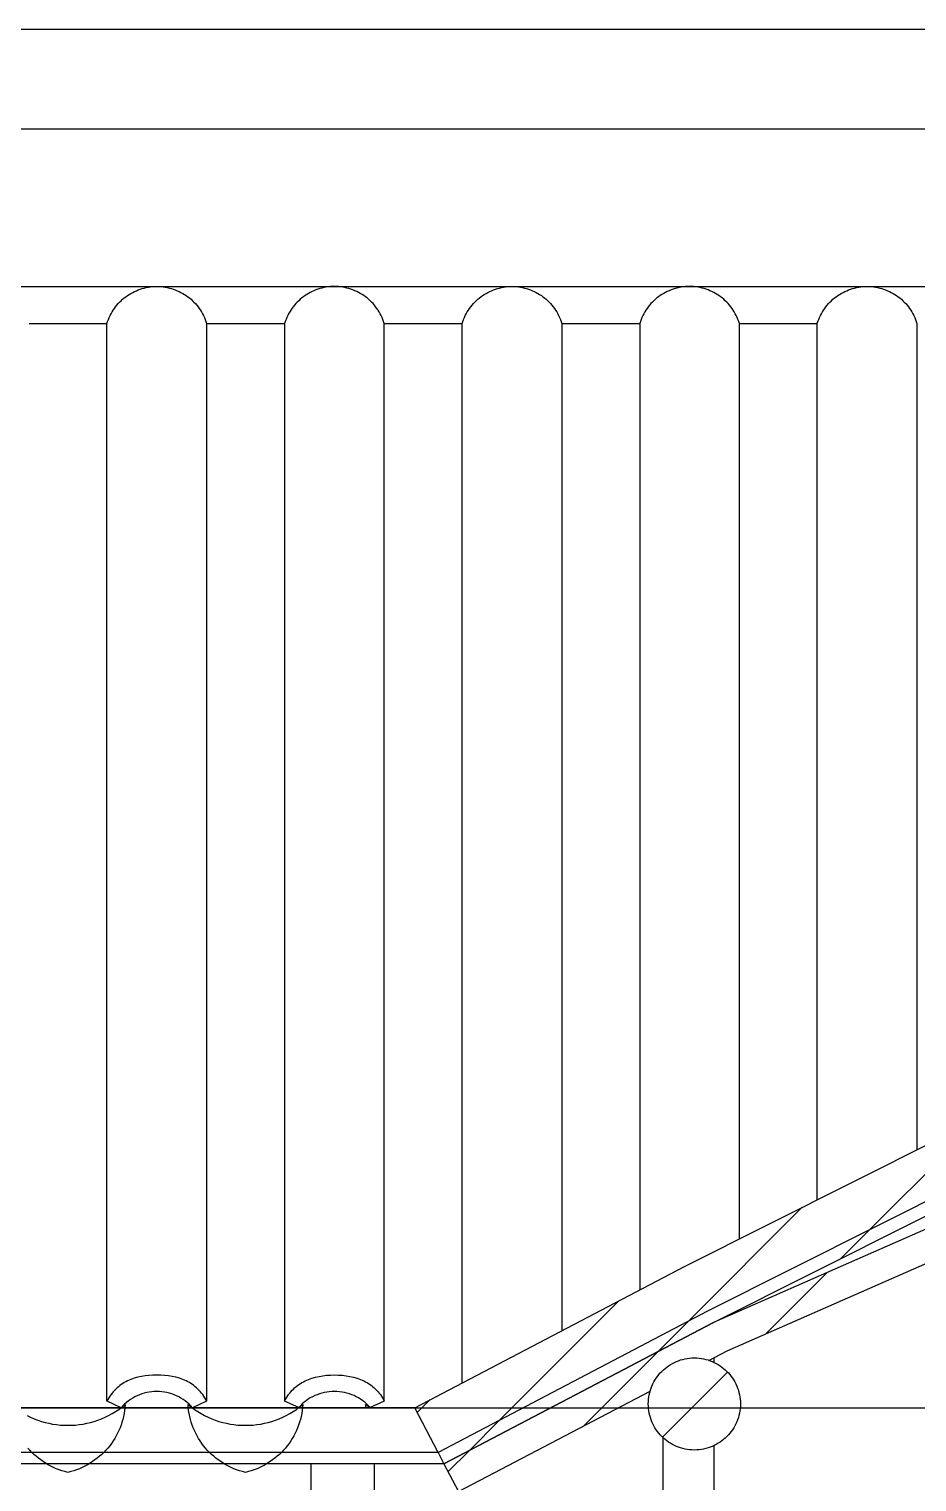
# Model space of a CAD drawing. Extents: x -20250 to 331240, y -699 to 63168.
# Drawn here: x 271869 to 273614, y 13890 to 16744 of the extents above; entities that cross this region are included whole.
import ezdxf

# ---------------------------------------------------------------- set-up
doc = ezdxf.new("R2010")
doc.units = 0
doc.header["$LTSCALE"] = 1000
doc.header["$MEASUREMENT"] = 0
for name, color, linetype in [('DOTE', 1, 'Continuous'), ('PUB_HATCH', 8, 'Continuous'), ('WALL', 9, 'Continuous')]:
    doc.layers.add(name, color=color, linetype=linetype)
doc.layers.add('瓦', color=7, linetype='Continuous', true_color=0x57e157)
pattern_1 = [(45, (-59853.03, 80703.54), (-88.388383, 88.388383), [])]

msp = doc.modelspace()

# ---------------------------------------------------------------- hatches: boundary and pattern name
at = {"layer": 'PUB_HATCH'}
h = msp.add_hatch(dxfattribs=at)
h.set_pattern_fill('普通砖', color=256, scale=50, style=0)
h.set_pattern_definition(pattern_1)
h.paths.add_polyline_path([(275671.7, 15435.5), (275701.5, 15435.5), (275701.5, 15460.6), (275671.7, 15460.6), (275671.7, 15707), (275322, 15707), (275322, 15325.5), (274812.3, 15041.6), (274196.5, 14724.1), (273202.2, 14225.2), (272672.4, 13948), (272684, 13925.7), (273213.7, 14202.9), (274207.9, 14701.7), (274824.2, 15019.5), (275322, 15296.8), (275322, 14161.2), (275327.5, 14163), (275335.6, 14164.9), (275344.7, 14166.1), (275354, 14166.3), (275363.1, 14165.7), (275372, 14164.1), (275381, 14161.5), (275389.2, 14158.3), (275396.9, 14154.4), (275404.2, 14149.7), (275411.2, 14144.2), (275417.4, 14138.3), (275423, 14131.8), (275428.1, 14124.6), (275432.5, 14117), (275436.1, 14109), (275439.1, 14100.4), (275441.1, 14091.7), (275442.2, 14082.6), (275442.4, 14073.2), (275441.7, 14064.2), (275440.1, 14055.3), (275437.7, 14046.6), (275434.4, 14038.3), (275430.4, 14030.6), (275425.6, 14023.2), (275420.1, 14016.2), (275414.2, 14010.1), (275407.8, 14004.5), (275400.4, 13999.3), (275392.9, 13995), (275385.1, 13991.4), (275376.7, 13988.6), (275367.6, 13986.5), (275358.4, 13985.3), (275349, 13985.2), (275340, 13985.9), (275331.2, 13987.5), (275322, 13990.1), (275322, 11245.6), (273214.9, 11245.6), (273214.9, 12223.6), (273114.9, 12223.6), (273114.9, 11067.9), (273214.9, 11067.9), (273214.9, 11205.9), (273347.3, 11205.9), (273347.3, 10908.7), (272580.7, 10462.1), (272256.1, 10284.3), (272256.1, 10282.1), (272267.4, 10260.4), (272414, 10341.6), (272414, 10276.4), (272653.9, 10276.4), (272653.9, 10475.7), (273347.3, 10879.7), (273347.3, 10768.9), (273433.4, 10768.9), (273433.4, 11205.9), (274391.3, 11205.9), (274391.3, 11049.9), (274477.4, 11049.9), (274477.4, 11205.9), (275322, 11205.9), (275322, 7605.9), (275671.7, 7605.9)])
h = msp.add_hatch(dxfattribs=at)
h.set_pattern_fill('普通砖', color=256, scale=50, style=0)
h.set_pattern_definition(pattern_1)
h.paths.add_polyline_path([(274196.5, 14724.1), (274812.3, 15041.6), (275322, 15325.5), (275322, 15438.9), (274765.5, 15128.9), (274151.6, 14812.4), (273157, 14313.4), (272626.5, 14035.7), (272672.4, 13948), (273202.2, 14225.2)])
h = msp.add_hatch(dxfattribs=at)
h.set_pattern_fill('普通砖', color=256, scale=50, style=0)
h.set_pattern_definition(pattern_1)
h.paths.add_polyline_path([(274650, 14525.7), (274654.5, 14526.2), (274659.1, 14526.6), (274663.8, 14526.7), (274668.4, 14526.6), (274673, 14526.2), (274676.6, 14525.8), (274601.6, 14547.4), (274395.5, 14569.8), (274204.5, 14562.3), (273929.2, 14517.4), (273213.7, 14202.9), (272684, 13925.7), (272712.7, 13871), (273089.2, 14068), (273089.7, 14070), (273091.2, 14074.2), (273092.8, 14078.3), (273094.6, 14082.3), (273096.6, 14086.2), (273098.8, 14090), (273101.1, 14093.7), (273103.7, 14097.2), (273106.4, 14100.7), (273109.2, 14103.9), (273112.2, 14107.1), (273115.3, 14110.1), (273118.6, 14112.9), (273122, 14115.6), (273125.6, 14118.1), (273129.3, 14120.5), (273133.1, 14122.7), (273137, 14124.7), (273141, 14126.5), (273145.1, 14128.1), (273149.3, 14129.5), (273153.6, 14130.7), (273158, 14131.8), (273162.4, 14132.6), (273167, 14133.2), (273171.5, 14133.5), (273176.2, 14133.6), (273180.9, 14133.5), (273185.5, 14133.2), (273190, 14132.6), (273194.4, 14131.8), (273198.8, 14130.7), (273203.1, 14129.5), (273205.4, 14128.8), (273240.5, 14147.2), (273941.3, 14455.2), (273942.5, 14458.2), (273944.3, 14462.2), (273946.3, 14466.1), (273948.5, 14469.8), (273950.8, 14473.5), (273953.3, 14477.1), (273956, 14480.5), (273958.9, 14483.8), (273961.9, 14486.9), (273965, 14489.9), (273968.3, 14492.8), (273971.7, 14495.5), (273975.3, 14498), (273979, 14500.3), (273982.7, 14502.5), (273986.6, 14504.5), (273990.7, 14506.3), (273994.8, 14508), (273999, 14509.4), (274003.3, 14510.6), (274007.6, 14511.6), (274012.1, 14512.4), (274016.6, 14513), (274021.2, 14513.3), (274025.9, 14513.5), (274030.5, 14513.3), (274035.1, 14513), (274039.7, 14512.4), (274044.1, 14511.6), (274048.5, 14510.6), (274052.8, 14509.4), (274057, 14508), (274061.1, 14506.3), (274065.1, 14504.5), (274069, 14502.5), (274072.8, 14500.3), (274076.5, 14498), (274080, 14495.5), (274083.4, 14492.8), (274086.7, 14489.9), (274089.9, 14486.9), (274092.9, 14483.8), (274094.6, 14481.8), (274210.7, 14500.7), (274393.4, 14507.9), (274588.6, 14486.6), (274591.2, 14490.3), (274593.9, 14493.8), (274596.8, 14497.1), (274599.8, 14500.2), (274602.9, 14503.2), (274606.2, 14506), (274609.6, 14508.7), (274613.2, 14511.2), (274616.8, 14513.6), (274620.6, 14515.8), (274624.5, 14517.8), (274628.5, 14519.6), (274632.7, 14521.2), (274636.9, 14522.7), (274641.2, 14523.9), (274645.5, 14524.9)])
h = msp.add_hatch(dxfattribs=at)
h.set_pattern_fill('普通砖', color=256, scale=50, style=0)
h.set_pattern_definition(pattern_1)
h.paths.add_polyline_path([(273263.9, 14020.5), (273264.9, 14024.8), (273265.7, 14029.3), (273266.3, 14033.8), (273266.6, 14038.4), (273266.7, 14043.1), (273266.6, 14047.7), (273266.3, 14052.3), (273265.7, 14056.8), (273264.9, 14061.3), (273263.9, 14065.7), (273262.7, 14070), (273261.2, 14074.2), (273259.6, 14078.3), (273257.8, 14082.3), (273255.8, 14086.2), (273253.6, 14090), (273251.3, 14093.7), (273248.7, 14097.2), (273246, 14100.7), (273243.2, 14103.9), (273240.2, 14107.1), (273237.1, 14110.1), (273233.8, 14112.9), (273230.3, 14115.6), (273226.8, 14118.1), (273223.1, 14120.5), (273219.3, 14122.7), (273215.4, 14124.7), (273211.4, 14126.5), (273207.3, 14128.1), (273203.1, 14129.5), (273198.8, 14130.7), (273194.4, 14131.8), (273190, 14132.6), (273185.5, 14133.2), (273180.9, 14133.5), (273176.2, 14133.6), (273171.5, 14133.5), (273167, 14133.2), (273162.4, 14132.6), (273158, 14131.8), (273153.6, 14130.7), (273149.3, 14129.5), (273145.1, 14128.1), (273141, 14126.5), (273137, 14124.7), (273133.1, 14122.7), (273129.3, 14120.5), (273125.6, 14118.1), (273122, 14115.6), (273118.6, 14112.9), (273115.3, 14110.1), (273112.2, 14107.1), (273109.2, 14103.9), (273106.4, 14100.7), (273103.7, 14097.2), (273101.1, 14093.7), (273098.8, 14090), (273096.6, 14086.2), (273094.6, 14082.3), (273092.8, 14078.3), (273091.2, 14074.2), (273089.7, 14070), (273088.5, 14065.7), (273087.5, 14061.3), (273086.7, 14056.8), (273086.1, 14052.3), (273085.8, 14047.7), (273085.7, 14043.1), (273085.8, 14038.4), (273086.1, 14033.8), (273086.7, 14029.3), (273087.5, 14024.8), (273088.5, 14020.5), (273089.7, 14016.2), (273091.2, 14012), (273092.8, 14007.8), (273094.6, 14003.8), (273096.6, 13999.9), (273098.8, 13996.2), (273101.1, 13992.5), (273103.7, 13988.9), (273106.4, 13985.5), (273109.2, 13982.2), (273112.2, 13979.1), (273115.3, 13976.1), (273118.6, 13973.2), (273122, 13970.5), (273125.6, 13968), (273129.3, 13965.7), (273133.1, 13963.5), (273137, 13961.5), (273141, 13959.7), (273145.1, 13958), (273149.3, 13956.6), (273153.6, 13955.4), (273158, 13954.4), (273162.4, 13953.6), (273167, 13953), (273171.5, 13952.7), (273176.2, 13952.5), (273180.9, 13952.7), (273185.5, 13953), (273190, 13953.6), (273194.4, 13954.4), (273198.8, 13955.4), (273203.1, 13956.6), (273207.3, 13958), (273211.4, 13959.7), (273215.4, 13961.5), (273219.3, 13963.5), (273223.1, 13965.7), (273226.8, 13968), (273230.3, 13970.5), (273233.8, 13973.2), (273237.1, 13976.1), (273240.2, 13979.1), (273243.2, 13982.2), (273246, 13985.5), (273248.7, 13988.9), (273251.3, 13992.5), (273253.6, 13996.2), (273255.8, 13999.9), (273257.8, 14003.8), (273259.6, 14007.8), (273261.2, 14012), (273262.7, 14016.2)])

# ---------------------------------------------------------------- linework, layer by layer
at = {"layer": 'DOTE', "elevation": 0}
for points in [[(263167.8, 16744.3), (279047.2, 16744.3)], [(263610.3, 14035.7), (279489.7, 14035.7)]]:
    msp.add_lwpolyline(points, dxfattribs=at)
at = {"layer": 'WALL'}
for points in [[(266097.9, 15460.6, 0), (266097.9, 16387.6, 0), (266244.1, 16387.6, 0), (266244.1, 16744.3, 0), (275525.4, 16744.3, 0), (275525.4, 16387.6, 0), (275671.7, 16387.6, 0), (275671.7, 15460.6, 0)], [(275525.4, 16547.8, 0), (266244.1, 16547.8, 0)], [(266097.9, 16238.5, 0), (275671.7, 16238.5, 0)], [(275671.7, 15707, 0), (275322, 15707, 0), (275322, 15325.5, 0), (274812.3, 15041.6, 0), (274196.5, 14724.1, 0), (273202.2, 14225.2, 0), (272672.4, 13948, 0), (272626.5, 14035.7, 0), (273157, 14313.4, 0), (274151.6, 14812.4, 0), (274765.5, 15128.9, 0), (275322, 15438.9, 0)], [(272672.4, 13948, 0), (272684, 13925.7, 0), (273213.7, 14202.9, 0), (274207.9, 14701.7, 0), (274824.2, 15019.5, 0), (275322, 15296.8, 0), (275322, 14160.6, 0)], [(275322, 14233.7, 0), (274777.6, 14496.8, 0), (274601.6, 14547.4, 0), (274395.5, 14569.8, 0), (274204.5, 14562.3, 0), (273929.2, 14517.4, 0), (273213.7, 14202.9, 0), (272684, 13925.7, 0), (272712.7, 13871, 0), (273089.6, 14068.2, 0)], [(273204.7, 14128.4, 0), (273240.5, 14147.2, 0), (273942, 14455.5, 0)], [(273214.9, 14124.8, 0), (273214.9, 14133.7, 0)], [(272626.5, 14035.7, 0), (269170.9, 14035.7, 0)], [(275322, 13990.8, 0), (275322, 11245.6, 0), (273214.9, 11245.6, 0), (273214.9, 13961.3, 0)], [(273347.3, 11023.2, 0), (272535.5, 10550.2, 0), (272147.4, 10337.8, 0), (272193.4, 10250, 0), (272580.7, 10462.1, 0), (273347.3, 10908.7, 0), (273347.3, 11205.9, 0), (273214.9, 11205.9, 0), (273214.9, 11067.9, 0), (273114.9, 11067.9, 0), (273114.9, 13977.2, 0)], [(272672.4, 13948, 0), (269125, 13948, 0)], [(272684, 13925.7, 0), (269113.4, 13925.7, 0)], [(272423.2, 12223.6, 0), (272423.2, 13925.7, 0)], [(272547.6, 12223.6, 0), (272547.6, 13925.7, 0)]]:
    msp.add_polyline3d(points, dxfattribs=at)
msp.add_polyline3d([(273085.7, 14043.1, 0), (273085.8, 14047.7, 0), (273086.1, 14052.3, 0), (273086.7, 14056.8, 0), (273087.5, 14061.3, 0), (273088.5, 14065.7, 0), (273089.7, 14070, 0), (273091.2, 14074.2, 0), (273092.8, 14078.3, 0), (273094.6, 14082.3, 0), (273096.6, 14086.2, 0), (273098.8, 14090, 0), (273101.1, 14093.7, 0), (273103.7, 14097.2, 0), (273106.4, 14100.7, 0), (273109.2, 14103.9, 0), (273112.2, 14107.1, 0), (273115.3, 14110.1, 0), (273118.6, 14112.9, 0), (273122, 14115.6, 0), (273125.6, 14118.1, 0), (273129.3, 14120.5, 0), (273133.1, 14122.7, 0), (273137, 14124.7, 0), (273141, 14126.5, 0), (273145.1, 14128.1, 0), (273149.3, 14129.5, 0), (273153.6, 14130.7, 0), (273158, 14131.8, 0), (273162.4, 14132.6, 0), (273167, 14133.2, 0), (273171.5, 14133.5, 0), (273176.2, 14133.6, 0), (273180.9, 14133.5, 0), (273185.5, 14133.2, 0), (273190, 14132.6, 0), (273194.4, 14131.8, 0), (273198.8, 14130.7, 0), (273203.1, 14129.5, 0), (273207.3, 14128.1, 0), (273211.4, 14126.5, 0), (273215.4, 14124.7, 0), (273219.3, 14122.7, 0), (273223.1, 14120.5, 0), (273226.8, 14118.1, 0), (273230.3, 14115.6, 0), (273233.8, 14112.9, 0), (273237.1, 14110.1, 0), (273240.2, 14107.1, 0), (273243.2, 14103.9, 0), (273246, 14100.7, 0), (273248.7, 14097.2, 0), (273251.3, 14093.7, 0), (273253.6, 14090, 0), (273255.8, 14086.2, 0), (273257.8, 14082.3, 0), (273259.6, 14078.3, 0), (273261.2, 14074.2, 0), (273262.7, 14070, 0), (273263.9, 14065.7, 0), (273264.9, 14061.3, 0), (273265.7, 14056.8, 0), (273266.3, 14052.3, 0), (273266.6, 14047.7, 0), (273266.7, 14043.1, 0), (273266.6, 14038.4, 0), (273266.3, 14033.8, 0), (273265.7, 14029.3, 0), (273264.9, 14024.8, 0), (273263.9, 14020.5, 0), (273262.7, 14016.2, 0), (273261.2, 14012, 0), (273259.6, 14007.8, 0), (273257.8, 14003.8, 0), (273255.8, 13999.9, 0), (273253.6, 13996.2, 0), (273251.3, 13992.5, 0), (273248.7, 13988.9, 0), (273246, 13985.5, 0), (273243.2, 13982.2, 0), (273240.2, 13979.1, 0), (273237.1, 13976.1, 0), (273233.8, 13973.2, 0), (273230.3, 13970.5, 0), (273226.8, 13968, 0), (273223.1, 13965.7, 0), (273219.3, 13963.5, 0), (273215.4, 13961.5, 0), (273211.4, 13959.7, 0), (273207.3, 13958, 0), (273203.1, 13956.6, 0), (273198.8, 13955.4, 0), (273194.4, 13954.4, 0), (273190, 13953.6, 0), (273185.5, 13953, 0), (273180.9, 13952.7, 0), (273176.2, 13952.5, 0), (273171.5, 13952.7, 0), (273167, 13953, 0), (273162.4, 13953.6, 0), (273158, 13954.4, 0), (273153.6, 13955.4, 0), (273149.3, 13956.6, 0), (273145.1, 13958, 0), (273141, 13959.7, 0), (273137, 13961.5, 0), (273133.1, 13963.5, 0), (273129.3, 13965.7, 0), (273125.6, 13968, 0), (273122, 13970.5, 0), (273118.6, 13973.2, 0), (273115.3, 13976.1, 0), (273112.2, 13979.1, 0), (273109.2, 13982.2, 0), (273106.4, 13985.5, 0), (273103.7, 13988.9, 0), (273101.1, 13992.5, 0), (273098.8, 13996.2, 0), (273096.6, 13999.9, 0), (273094.6, 14003.8, 0), (273092.8, 14007.8, 0), (273091.2, 14012, 0), (273089.7, 14016.2, 0), (273088.5, 14020.5, 0), (273087.5, 14024.8, 0), (273086.7, 14029.3, 0), (273086.1, 14033.8, 0), (273085.8, 14038.4, 0)], close=True, dxfattribs=at)
at = {"layer": '瓦'}
for points in [[(272021.7, 14048.4, 0), (272021.7, 16165.7, 0), (272023, 16169.8, 0), (272024.5, 16173.7, 0), (272026.1, 16177.5, 0), (272027.8, 16181.3, 0), (272029.7, 16184.9, 0), (272031.7, 16188.5, 0), (272033.9, 16192, 0), (272036.2, 16195.3, 0), (272038.6, 16198.6, 0), (272041.1, 16201.8, 0), (272043.8, 16204.8, 0), (272046.5, 16207.7, 0), (272049.4, 16210.6, 0), (272052.4, 16213.3, 0), (272055.5, 16215.9, 0), (272058.7, 16218.3, 0), (272061.9, 16220.7, 0), (272065.3, 16222.9, 0), (272068.7, 16225, 0), (272072.3, 16226.9, 0), (272075.9, 16228.7, 0), (272079.6, 16230.3, 0), (272083.3, 16231.9, 0), (272087.2, 16233.2, 0), (272091, 16234.5, 0), (272095, 16235.5, 0), (272099, 16236.4, 0), (272103, 16237.2, 0), (272107.1, 16237.8, 0), (272111.3, 16238.2, 0), (272115.4, 16238.4, 0), (272119.7, 16238.5, 0), (272123.9, 16238.4, 0), (272128, 16238.2, 0), (272132.2, 16237.8, 0), (272136.3, 16237.2, 0), (272140.3, 16236.4, 0), (272144.3, 16235.5, 0), (272148.3, 16234.5, 0), (272152.1, 16233.2, 0), (272156, 16231.9, 0), (272159.7, 16230.3, 0), (272163.4, 16228.7, 0), (272167, 16226.9, 0), (272170.5, 16225, 0), (272174, 16222.9, 0), (272177.4, 16220.7, 0), (272180.6, 16218.3, 0), (272183.8, 16215.9, 0), (272186.9, 16213.3, 0), (272189.9, 16210.6, 0), (272192.7, 16207.7, 0), (272195.5, 16204.8, 0), (272198.2, 16201.8, 0), (272200.7, 16198.6, 0), (272203.1, 16195.3, 0), (272205.4, 16192, 0), (272207.5, 16188.5, 0), (272209.6, 16184.9, 0), (272211.5, 16181.3, 0), (272213.2, 16177.5, 0), (272214.8, 16173.7, 0), (272216.2, 16169.8, 0), (272217.5, 16165.7, 0), (272217.5, 14048.4, 0), (272215.8, 14051.9, 0), (272213.9, 14055.2, 0), (272211.9, 14058.4, 0), (272209.8, 14061.4, 0), (272207.6, 14064.3, 0), (272205.3, 14067.1, 0), (272202.9, 14069.8, 0), (272200.4, 14072.3, 0), (272197.8, 14074.7, 0), (272195.2, 14077, 0), (272192.4, 14079.2, 0), (272189.6, 14081.2, 0), (272186.6, 14083.2, 0), (272183.6, 14085, 0), (272180.5, 14086.7, 0), (272177.4, 14088.2, 0), (272174.2, 14089.7, 0), (272170.9, 14091.1, 0), (272164.1, 14093.5, 0), (272157.1, 14095.5, 0), (272150, 14097.2, 0), (272142.6, 14098.4, 0), (272135, 14099.2, 0), (272127.4, 14099.7, 0), (272119.6, 14099.9, 0), (272111.8, 14099.7, 0), (272104.2, 14099.2, 0), (272096.7, 14098.4, 0), (272089.3, 14097.1, 0), (272082.1, 14095.5, 0), (272075.1, 14093.5, 0), (272068.4, 14091.1, 0), (272065.1, 14089.7, 0), (272061.8, 14088.2, 0), (272058.7, 14086.6, 0), (272055.6, 14084.9, 0), (272052.6, 14083.1, 0), (272049.7, 14081.1, 0), (272046.9, 14079.1, 0), (272044.1, 14076.9, 0), (272041.4, 14074.6, 0), (272038.8, 14072.2, 0), (272036.4, 14069.7, 0), (272034, 14067, 0), (272031.7, 14064.2, 0), (272029.5, 14061.3, 0), (272027.4, 14058.2, 0), (272025.4, 14055.1, 0), (272023.5, 14051.7, 0), (272021.8, 14048.3, 0)], [(272566.6, 14048.5, 0), (272539, 14035.9, 0), (272535.6, 14039.6, 0), (272532, 14043.1, 0), (272528.2, 14046.3, 0), (272524.3, 14049.4, 0), (272520.2, 14052.2, 0), (272516, 14054.8, 0), (272511.7, 14057.2, 0), (272507.3, 14059.4, 0), (272502.7, 14061.3, 0), (272498.1, 14063, 0), (272493.4, 14064.4, 0), (272488.5, 14065.6, 0), (272483.7, 14066.5, 0), (272478.7, 14067.2, 0), (272473.7, 14067.6, 0), (272468.7, 14067.7, 0), (272463.7, 14067.6, 0), (272458.7, 14067.2, 0), (272453.8, 14066.5, 0), (272448.9, 14065.6, 0), (272444.1, 14064.4, 0), (272439.4, 14063, 0), (272434.7, 14061.3, 0), (272430.2, 14059.4, 0), (272425.7, 14057.2, 0), (272421.4, 14054.8, 0), (272417.2, 14052.2, 0), (272413.2, 14049.4, 0), (272409.3, 14046.3, 0), (272405.5, 14043.1, 0), (272401.9, 14039.6, 0), (272398.5, 14035.9, 0), (272370.9, 14048.5, 0), (272372.7, 14052, 0), (272374.6, 14055.3, 0), (272376.6, 14058.5, 0), (272378.7, 14061.5, 0), (272380.8, 14064.4, 0), (272383.1, 14067.2, 0), (272385.5, 14069.9, 0), (272388, 14072.4, 0), (272390.6, 14074.8, 0), (272393.3, 14077.1, 0), (272396.1, 14079.3, 0), (272398.9, 14081.3, 0), (272401.8, 14083.2, 0), (272404.8, 14085.1, 0), (272407.9, 14086.8, 0), (272411.1, 14088.4, 0), (272414.3, 14089.8, 0), (272417.6, 14091.2, 0), (272424.3, 14093.7, 0), (272431.3, 14095.7, 0), (272438.5, 14097.3, 0), (272445.9, 14098.5, 0), (272453.4, 14099.4, 0), (272461.1, 14099.9, 0), (272468.8, 14100, 0), (272476.6, 14099.9, 0), (272484.3, 14099.3, 0), (272491.8, 14098.5, 0), (272499.2, 14097.2, 0), (272506.4, 14095.6, 0), (272513.3, 14093.6, 0), (272520.1, 14091.2, 0), (272523.4, 14089.8, 0), (272526.6, 14088.3, 0), (272529.7, 14086.7, 0), (272532.8, 14085, 0), (272535.8, 14083.2, 0), (272538.7, 14081.2, 0), (272541.6, 14079.2, 0), (272544.3, 14077, 0), (272547, 14074.7, 0), (272549.6, 14072.3, 0), (272552.1, 14069.8, 0), (272554.5, 14067.2, 0), (272556.8, 14064.3, 0), (272559, 14061.4, 0), (272561, 14058.4, 0), (272563, 14055.2, 0), (272564.9, 14051.9, 0), (272566.7, 14048.4, 0), (272566.6, 16165.7, 0), (272565.3, 16169.8, 0), (272563.9, 16173.7, 0), (272562.3, 16177.5, 0), (272560.5, 16181.3, 0), (272558.6, 16184.9, 0), (272556.6, 16188.5, 0), (272554.5, 16192, 0), (272552.2, 16195.3, 0), (272549.8, 16198.6, 0), (272547.2, 16201.8, 0), (272544.6, 16204.8, 0), (272541.8, 16207.7, 0), (272538.9, 16210.6, 0), (272536, 16213.3, 0), (272532.9, 16215.9, 0), (272529.7, 16218.3, 0), (272526.4, 16220.7, 0), (272523.1, 16222.9, 0), (272519.6, 16225, 0), (272516.1, 16226.9, 0), (272512.5, 16228.7, 0), (272508.8, 16230.3, 0), (272505, 16231.9, 0), (272501.2, 16233.2, 0), (272497.3, 16234.5, 0), (272493.4, 16235.5, 0), (272489.4, 16236.4, 0), (272485.3, 16237.2, 0), (272481.2, 16237.8, 0), (272477.1, 16238.2, 0), (272472.9, 16238.4, 0), (272468.7, 16238.5, 0), (272464.5, 16238.4, 0), (272460.3, 16238.2, 0), (272456.2, 16237.8, 0), (272452.1, 16237.2, 0), (272448, 16236.4, 0), (272444, 16235.5, 0), (272440.1, 16234.5, 0), (272436.2, 16233.2, 0), (272432.4, 16231.9, 0), (272428.6, 16230.3, 0), (272425, 16228.7, 0), (272421.3, 16226.9, 0), (272417.8, 16225, 0), (272414.4, 16222.9, 0), (272411, 16220.7, 0), (272407.7, 16218.3, 0), (272404.5, 16215.9, 0), (272401.5, 16213.3, 0), (272398.5, 16210.6, 0), (272395.6, 16207.7, 0), (272392.8, 16204.8, 0), (272390.2, 16201.8, 0), (272387.7, 16198.6, 0), (272385.2, 16195.3, 0), (272383, 16192, 0), (272380.8, 16188.5, 0), (272378.8, 16184.9, 0), (272376.9, 16181.3, 0), (272375.2, 16177.5, 0), (272373.6, 16173.7, 0), (272372.1, 16169.8, 0), (272370.8, 16165.7, 0), (272370.8, 14048.4, 0)], [(272719.8, 14084.6, 0), (272719.8, 16165.7, 0), (272721.1, 16169.8, 0), (272722.6, 16173.7, 0), (272724.2, 16177.5, 0), (272725.9, 16181.3, 0), (272727.8, 16184.9, 0), (272729.8, 16188.5, 0), (272732, 16192, 0), (272734.3, 16195.3, 0), (272736.7, 16198.6, 0), (272739.2, 16201.8, 0), (272741.9, 16204.8, 0), (272744.6, 16207.7, 0), (272747.5, 16210.6, 0), (272750.5, 16213.3, 0), (272753.6, 16215.9, 0), (272756.7, 16218.3, 0), (272760, 16220.7, 0), (272763.4, 16222.9, 0), (272766.8, 16225, 0), (272770.4, 16226.9, 0), (272774, 16228.7, 0), (272777.7, 16230.3, 0), (272781.4, 16231.9, 0), (272785.2, 16233.2, 0), (272789.1, 16234.5, 0), (272793.1, 16235.5, 0), (272797.1, 16236.4, 0), (272801.1, 16237.2, 0), (272805.2, 16237.8, 0), (272809.4, 16238.2, 0), (272813.5, 16238.4, 0), (272817.7, 16238.5, 0), (272822, 16238.4, 0), (272826.1, 16238.2, 0), (272830.3, 16237.8, 0), (272834.4, 16237.2, 0), (272838.4, 16236.4, 0), (272842.4, 16235.5, 0), (272846.4, 16234.5, 0), (272850.2, 16233.2, 0), (272854.1, 16231.9, 0), (272857.8, 16230.3, 0), (272861.5, 16228.7, 0), (272865.1, 16226.9, 0), (272868.6, 16225, 0), (272872.1, 16222.9, 0), (272875.5, 16220.7, 0), (272878.7, 16218.3, 0), (272881.9, 16215.9, 0), (272885, 16213.3, 0), (272888, 16210.6, 0), (272890.8, 16207.7, 0), (272893.6, 16204.8, 0), (272896.2, 16201.8, 0), (272898.8, 16198.6, 0), (272901.2, 16195.3, 0), (272903.5, 16192, 0), (272905.6, 16188.5, 0), (272907.7, 16184.9, 0), (272909.5, 16181.3, 0), (272911.3, 16177.5, 0), (272912.9, 16173.7, 0), (272914.3, 16169.8, 0), (272915.6, 16165.7, 0), (272915.6, 14187.1, 0)], [(273264.7, 14367.4, 0), (273264.7, 16165.7, 0), (273263.4, 16169.8, 0), (273262, 16173.7, 0), (273260.4, 16177.5, 0), (273258.6, 16181.3, 0), (273256.7, 16184.9, 0), (273254.7, 16188.5, 0), (273252.6, 16192, 0), (273250.3, 16195.3, 0), (273247.9, 16198.6, 0), (273245.3, 16201.8, 0), (273242.7, 16204.8, 0), (273239.9, 16207.7, 0), (273237, 16210.6, 0), (273234.1, 16213.3, 0), (273231, 16215.9, 0), (273227.8, 16218.3, 0), (273224.5, 16220.7, 0), (273221.2, 16222.9, 0), (273217.7, 16225, 0), (273214.2, 16226.9, 0), (273210.6, 16228.7, 0), (273206.9, 16230.3, 0), (273203.1, 16231.9, 0), (273199.3, 16233.2, 0), (273195.4, 16234.5, 0), (273191.5, 16235.5, 0), (273187.5, 16236.4, 0), (273183.4, 16237.2, 0), (273179.3, 16237.8, 0), (273175.2, 16238.2, 0), (273171, 16238.4, 0), (273166.8, 16238.5, 0), (273162.6, 16238.4, 0), (273158.4, 16238.2, 0), (273154.3, 16237.8, 0), (273150.2, 16237.2, 0), (273146.1, 16236.4, 0), (273142.1, 16235.5, 0), (273138.2, 16234.5, 0), (273134.3, 16233.2, 0), (273130.5, 16231.9, 0), (273126.7, 16230.3, 0), (273123, 16228.7, 0), (273119.4, 16226.9, 0), (273115.9, 16225, 0), (273112.5, 16222.9, 0), (273109.1, 16220.7, 0), (273105.8, 16218.3, 0), (273102.6, 16215.9, 0), (273099.6, 16213.3, 0), (273096.6, 16210.6, 0), (273093.7, 16207.7, 0), (273090.9, 16204.8, 0), (273088.3, 16201.8, 0), (273085.7, 16198.6, 0), (273083.3, 16195.3, 0), (273081.1, 16192, 0), (273078.9, 16188.5, 0), (273076.9, 16184.9, 0), (273075, 16181.3, 0), (273073.2, 16177.5, 0), (273071.7, 16173.7, 0), (273070.2, 16169.8, 0), (273068.9, 16165.7, 0), (273068.9, 14267.3, 0)], [(273417.9, 14444.3, 0), (273417.9, 16165.7, 0), (273419.2, 16169.8, 0), (273420.7, 16173.7, 0), (273422.3, 16177.5, 0), (273424, 16181.3, 0), (273425.9, 16184.9, 0), (273427.9, 16188.5, 0), (273430.1, 16192, 0), (273432.4, 16195.3, 0), (273434.8, 16198.6, 0), (273437.3, 16201.8, 0), (273440, 16204.8, 0), (273442.7, 16207.7, 0), (273445.6, 16210.6, 0), (273448.6, 16213.3, 0), (273451.7, 16215.9, 0), (273454.8, 16218.3, 0), (273458.1, 16220.7, 0), (273461.5, 16222.9, 0), (273464.9, 16225, 0), (273468.5, 16226.9, 0), (273472.1, 16228.7, 0), (273475.8, 16230.3, 0), (273479.5, 16231.9, 0), (273483.3, 16233.2, 0), (273487.2, 16234.5, 0), (273491.2, 16235.5, 0), (273495.2, 16236.4, 0), (273499.2, 16237.2, 0), (273503.3, 16237.8, 0), (273507.5, 16238.2, 0), (273511.6, 16238.4, 0), (273515.8, 16238.5, 0), (273520, 16238.4, 0), (273524.2, 16238.2, 0), (273528.4, 16237.8, 0), (273532.5, 16237.2, 0), (273536.5, 16236.4, 0), (273540.5, 16235.5, 0), (273544.5, 16234.5, 0), (273548.3, 16233.2, 0), (273552.2, 16231.9, 0), (273555.9, 16230.3, 0), (273559.6, 16228.7, 0), (273563.2, 16226.9, 0), (273566.7, 16225, 0), (273570.2, 16222.9, 0), (273573.5, 16220.7, 0), (273576.8, 16218.3, 0), (273580, 16215.9, 0), (273583.1, 16213.3, 0), (273586.1, 16210.6, 0), (273588.9, 16207.7, 0), (273591.7, 16204.8, 0), (273594.3, 16201.8, 0), (273596.9, 16198.6, 0), (273599.3, 16195.3, 0), (273601.6, 16192, 0), (273603.7, 16188.5, 0), (273605.7, 16184.9, 0), (273607.6, 16181.3, 0), (273609.4, 16177.5, 0), (273611, 16173.7, 0), (273612.4, 16169.8, 0), (273613.7, 16165.7, 0), (273613.7, 14542.5, 0)], [(271868.5, 16165.7, 0), (272021.7, 16165.7, 0)], [(272217.6, 16165.7, 0), (272370.8, 16165.7, 0)], [(272566.6, 16165.7, 0), (272719.8, 16165.7, 0)], [(272915.7, 16165.7, 0), (273068.9, 16165.7, 0)], [(273264.7, 16165.7, 0), (273417.9, 16165.7, 0)], [(272217.5, 14048.4, 0), (272190, 14035.7, 0), (272186.5, 14039.4, 0), (272183, 14042.9, 0), (272179.2, 14046.2, 0), (272175.3, 14049.2, 0), (272171.2, 14052.1, 0), (272167, 14054.7, 0), (272162.7, 14057.1, 0), (272158.2, 14059.2, 0), (272153.7, 14061.2, 0), (272149.1, 14062.8, 0), (272144.3, 14064.3, 0), (272139.5, 14065.4, 0), (272134.6, 14066.4, 0), (272129.7, 14067, 0), (272124.7, 14067.4, 0), (272119.7, 14067.6, 0), (272114.7, 14067.4, 0), (272109.7, 14067, 0), (272104.7, 14066.4, 0), (272099.8, 14065.4, 0), (272095, 14064.3, 0), (272090.3, 14062.8, 0), (272085.7, 14061.2, 0), (272081.1, 14059.2, 0), (272076.7, 14057.1, 0), (272072.4, 14054.7, 0), (272068.2, 14052.1, 0), (272064.1, 14049.2, 0), (272060.2, 14046.2, 0), (272056.4, 14042.9, 0), (272052.8, 14039.5, 0), (272049.4, 14035.7, 0), (272021.9, 14048.4, 0)], [(271864.5, 14020.4, 0), (271871.4, 14017.1, 0), (271878.4, 14014, 0), (271885.5, 14011.3, 0), (271892.7, 14008.9, 0), (271900, 14006.8, 0), (271907.4, 14005.1, 0), (271914.8, 14003.6, 0), (271922.2, 14002.5, 0), (271929.7, 14001.7, 0), (271937.2, 14001.2, 0), (271944.7, 14001.1, 0), (271952.3, 14001.2, 0), (271959.8, 14001.7, 0), (271967.3, 14002.5, 0), (271974.7, 14003.6, 0), (271982.1, 14005.1, 0), (271989.5, 14006.8, 0), (271996.8, 14008.9, 0), (272004, 14011.3, 0), (272011.1, 14014, 0), (272018.1, 14017.1, 0), (272025, 14020.4, 0), (272031.8, 14024.1, 0), (272038.5, 14028.1, 0), (272045, 14032.4, 0), (272051.4, 14037.1, 0), (272057.6, 14042.1, 0), (272057.1, 14036, 0), (272056.4, 14030.1, 0), (272055.4, 14024.2, 0), (272054.2, 14018.4, 0), (272052.8, 14012.6, 0), (272051.2, 14007, 0), (272049.3, 14001.4, 0), (272047.3, 13996, 0), (272045, 13990.6, 0), (272042.5, 13985.4, 0), (272039.8, 13980.2, 0), (272036.9, 13975.2, 0), (272033.8, 13970.4, 0), (272030.5, 13965.6, 0), (272027.1, 13961, 0), (272023.4, 13956.5, 0), (272019.6, 13952.2, 0), (272015.7, 13948, 0), (272011.5, 13944, 0), (272007.2, 13940.2, 0), (272002.7, 13936.5, 0), (271998.1, 13933, 0), (271993.4, 13929.7, 0), (271988.5, 13926.5, 0), (271983.5, 13923.6, 0), (271978.3, 13920.8, 0), (271973, 13918.2, 0), (271967.6, 13915.9, 0), (271962, 13913.8, 0), (271956.4, 13911.9, 0), (271950.6, 13910.2, 0), (271944.8, 13908.7, 0), (271938.9, 13910.2, 0), (271933.1, 13911.9, 0), (271927.5, 13913.8, 0), (271922, 13915.9, 0), (271916.5, 13918.2, 0), (271911.2, 13920.8, 0), (271906.1, 13923.6, 0), (271901, 13926.5, 0), (271896.1, 13929.7, 0), (271891.4, 13933, 0), (271886.8, 13936.5, 0), (271882.3, 13940.2, 0), (271878, 13944, 0), (271873.9, 13948, 0), (271869.9, 13952.2, 0), (271866.1, 13956.5, 0)], [(272531, 14035.7, 0), (272530.9, 14036.5, 0), (272530.8, 14037.3, 0), (272530.5, 14038.9, 0), (272530.2, 14040.5, 0), (272530.1, 14041.2, 0), (272530, 14042.1, 0), (272531.1, 14041.2, 0), (272532.3, 14040.4, 0), (272534.6, 14038.8, 0), (272537, 14037.3, 0), (272539.3, 14035.7, 0)]]:
    msp.add_polyline3d(points, dxfattribs=at)
msp.add_polyline3d([(272406.6, 14042.1, 0), (272406.2, 14036, 0), (272405.4, 14030.1, 0), (272404.5, 14024.2, 0), (272403.3, 14018.4, 0), (272401.9, 14012.6, 0), (272400.2, 14007, 0), (272398.4, 14001.4, 0), (272396.3, 13996, 0), (272394, 13990.6, 0), (272391.5, 13985.4, 0), (272388.8, 13980.2, 0), (272385.9, 13975.2, 0), (272382.9, 13970.4, 0), (272379.6, 13965.6, 0), (272376.1, 13961, 0), (272372.5, 13956.5, 0), (272368.7, 13952.2, 0), (272364.7, 13948, 0), (272360.6, 13944, 0), (272356.2, 13940.2, 0), (272351.8, 13936.5, 0), (272347.2, 13933, 0), (272342.4, 13929.7, 0), (272337.5, 13926.5, 0), (272332.5, 13923.6, 0), (272327.3, 13920.8, 0), (272322, 13918.2, 0), (272316.6, 13915.9, 0), (272311.1, 13913.8, 0), (272305.4, 13911.9, 0), (272299.7, 13910.2, 0), (272293.8, 13908.7, 0), (272287.9, 13910.2, 0), (272282.2, 13911.9, 0), (272276.5, 13913.8, 0), (272271, 13915.9, 0), (272265.6, 13918.2, 0), (272260.3, 13920.8, 0), (272255.1, 13923.6, 0), (272250.1, 13926.5, 0), (272245.2, 13929.7, 0), (272240.4, 13933, 0), (272235.8, 13936.5, 0), (272231.4, 13940.2, 0), (272227, 13944, 0), (272222.9, 13948, 0), (272218.9, 13952.2, 0), (272215.1, 13956.5, 0), (272211.5, 13961, 0), (272208, 13965.6, 0), (272204.7, 13970.4, 0), (272201.7, 13975.2, 0), (272198.8, 13980.2, 0), (272196.1, 13985.4, 0), (272193.6, 13990.6, 0), (272191.3, 13996, 0), (272189.2, 14001.4, 0), (272187.4, 14007, 0), (272185.7, 14012.6, 0), (272184.3, 14018.4, 0), (272183.1, 14024.2, 0), (272182.2, 14030.1, 0), (272181.5, 14036, 0), (272181, 14042.1, 0), (272187.2, 14037.1, 0), (272193.5, 14032.4, 0), (272200.1, 14028.1, 0), (272206.7, 14024.1, 0), (272213.5, 14020.4, 0), (272220.4, 14017.1, 0), (272227.5, 14014, 0), (272234.6, 14011.3, 0), (272241.8, 14008.9, 0), (272249.1, 14006.8, 0), (272256.4, 14005.1, 0), (272263.8, 14003.6, 0), (272271.3, 14002.5, 0), (272278.8, 14001.7, 0), (272286.3, 14001.2, 0), (272293.8, 14001.1, 0), (272301.3, 14001.2, 0), (272308.8, 14001.7, 0), (272316.3, 14002.5, 0), (272323.8, 14003.6, 0), (272331.2, 14005.1, 0), (272338.5, 14006.8, 0), (272345.8, 14008.9, 0), (272353, 14011.3, 0), (272360.1, 14014, 0), (272367.2, 14017.1, 0), (272374.1, 14020.4, 0), (272380.9, 14024.1, 0), (272387.5, 14028.1, 0), (272394.1, 14032.4, 0), (272400.4, 14037.1, 0)], close=True, dxfattribs=at)

doc.saveas('drawing.dxf')
